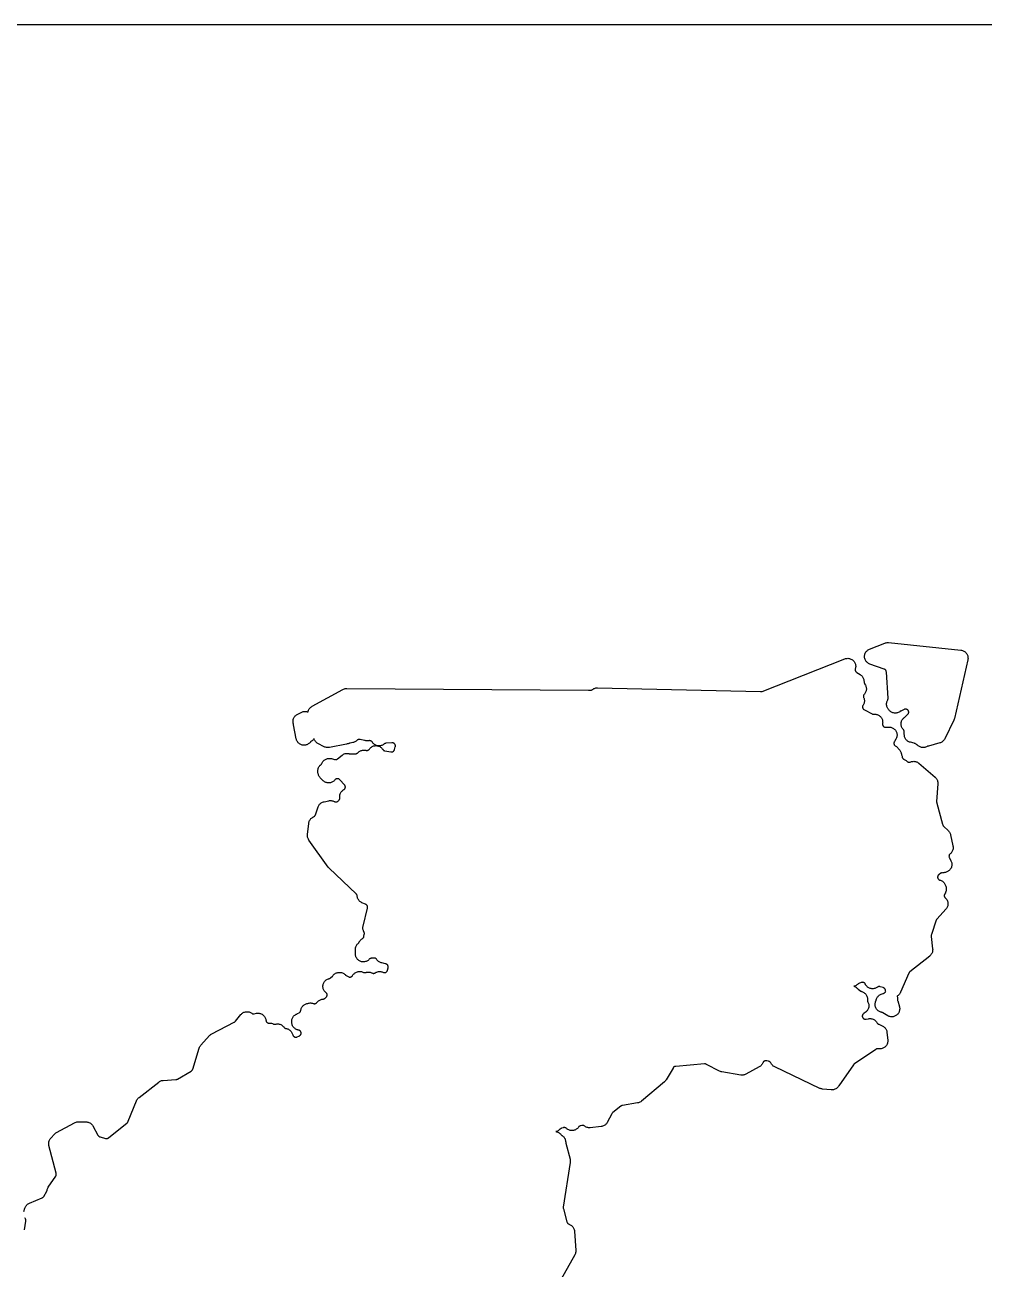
# Model space of a CAD drawing. Header units: metres. Extents: x 0 to 400, y 0 to 202.
# Drawn here: x 137 to 215.1, y 101.1 to 202.5 of the extents above; entities that cross this region are included whole.
import ezdxf

# ---------------------------------------------------------------- set-up
doc = ezdxf.new("R2010")
doc.units = ezdxf.units.M

msp = doc.modelspace()

# ---------------------------------------------------------------- linework, layer by layer
for points in [[(399.985, 202.4526), (0.015, 202.4526)], [(136.89, 105.7906), (136.97, 106.0646), (136.991, 106.1246), (137.018, 106.1836), (137.051, 106.2386), (137.089, 106.2906), (137.132, 106.3386), (137.179, 106.3816), (137.23, 106.4206), (137.286, 106.4536), (137.344, 106.4816), (138.368, 106.9056), (138.402, 106.9216), (138.418, 106.9316), (138.438, 106.9456), (138.456, 106.9616), (138.475, 106.9816), (138.486, 106.9956), (138.506, 107.0276), (138.747, 107.4476), (138.766, 107.4836), (138.774, 107.5026), (138.779, 107.5196), (138.779, 107.5216), (138.794, 107.5856), (138.816, 107.6476), (138.843, 107.7066), (138.876, 107.7626), (139.481, 108.6776), (139.501, 108.7106), (139.511, 108.7326), (139.519, 108.7526), (139.525, 108.7756), (139.529, 108.8006), (139.53, 108.8226), (139.53, 108.8446), (139.527, 108.8706), (139.519, 108.9086), (138.929, 111.1616), (138.916, 111.2246), (138.909, 111.2886), (138.909, 111.3526), (138.915, 111.4176), (138.927, 111.4806), (138.945, 111.5426), (138.97, 111.6016), (139, 111.6586), (139.036, 111.7126), (139.077, 111.7616), (139.382, 112.0966), (139.433, 112.1476), (139.49, 112.1916), (139.552, 112.2296), (141.016, 113.0246), (141.075, 113.0536), (141.137, 113.0756), (141.201, 113.0916), (141.266, 113.1006), (141.332, 113.1036), (141.95, 113.0966), (142.012, 113.0926), (142.074, 113.0836), (142.134, 113.0676), (142.192, 113.0466), (142.249, 113.0196), (142.302, 112.9886), (142.352, 112.9516), (142.398, 112.9096), (142.44, 112.8636), (142.478, 112.8146), (142.51, 112.7616), (142.925, 112.0106), (142.946, 111.9766), (142.962, 111.9556), (142.979, 111.9366), (142.996, 111.9226), (143.016, 111.9076), (143.038, 111.8956), (143.061, 111.8846), (143.101, 111.8706), (143.536, 111.7476), (143.576, 111.7386), (143.602, 111.7346), (143.624, 111.7346), (143.65, 111.7356), (143.672, 111.7386), (143.695, 111.7456), (143.718, 111.7536), (143.738, 111.7636), (143.762, 111.7776), (143.794, 111.8006), (145.295, 113.0186), (145.326, 113.0466), (145.346, 113.0676), (145.362, 113.0896), (145.374, 113.1086), (145.391, 113.1446), (146.071, 114.8196), (146.099, 114.8806), (146.134, 114.9376), (146.174, 114.9916), (146.22, 115.0416), (146.271, 115.0856), (147.869, 116.3396), (147.923, 116.3776), (147.98, 116.4096), (148.04, 116.4356), (148.103, 116.4556), (148.167, 116.4696), (148.233, 116.4766), (149.264, 116.5346), (149.302, 116.5386), (149.326, 116.5436), (149.347, 116.5496), (149.37, 116.5596), (149.406, 116.5786), (150.508, 117.2286), (150.545, 117.2526), (150.565, 117.2696), (150.582, 117.2866), (150.598, 117.3066), (150.613, 117.3306), (150.625, 117.3546), (150.64, 117.3956), (151.177, 119.1096), (151.201, 119.1746), (151.232, 119.2366), (151.27, 119.2956), (151.313, 119.3496), (152.011, 120.1246), (152.053, 120.1656), (152.097, 120.2036), (152.145, 120.2376), (152.196, 120.2666), (154.013, 121.2036), (154.049, 121.2246), (154.068, 121.2386), (154.087, 121.2566), (154.118, 121.2896), (154.563, 121.8326), (154.605, 121.8786), (154.651, 121.9206), (154.701, 121.9586), (154.755, 121.9906), (154.811, 122.0186), (154.87, 122.0396), (154.93, 122.0556), (154.992, 122.0656), (155.054, 122.0696), (155.117, 122.0676), (155.179, 122.0596), (155.24, 122.0456), (155.299, 122.0256), (155.356, 121.9996), (155.411, 121.9686), (155.449, 121.9426), (155.475, 121.9266), (155.495, 121.9156), (155.517, 121.9076), (155.542, 121.9006), (155.566, 121.8966), (155.588, 121.8956), (155.613, 121.8966), (155.655, 121.9016), (155.851, 121.9366), (155.915, 121.9446), (155.98, 121.9466), (156.044, 121.9416), (156.108, 121.9306), (156.17, 121.9136), (156.231, 121.8896), (156.288, 121.8606), (156.343, 121.8256), (156.393, 121.7846), (156.44, 121.7396), (156.481, 121.6906), (156.518, 121.6366), (156.549, 121.5806), (156.574, 121.5206), (156.593, 121.4586), (156.606, 121.3956), (156.615, 121.3366), (156.62, 121.3126), (156.627, 121.2926), (156.638, 121.2696), (156.651, 121.2486), (156.666, 121.2276), (156.681, 121.2106), (156.7, 121.1936), (156.719, 121.1776), (156.736, 121.1676), (156.758, 121.1566), (156.783, 121.1476), (156.807, 121.1406), (156.832, 121.1356), (156.856, 121.1346), (156.908, 121.1356), (156.94, 121.1366), (157.004, 121.1326), (157.068, 121.1226), (157.131, 121.1056), (157.191, 121.0836), (157.234, 121.0646), (157.259, 121.0566), (157.283, 121.0516), (157.309, 121.0486), (157.335, 121.0476), (157.361, 121.0496), (157.398, 121.0566), (157.414, 121.0596), (157.438, 121.0656), (157.501, 121.0726), (157.564, 121.0746), (157.626, 121.0696), (157.689, 121.0586), (157.749, 121.0426), (157.808, 121.0196), (157.864, 120.9916), (157.918, 120.9576), (157.968, 120.9196), (158.014, 120.8766), (158.055, 120.8286), (158.09, 120.7846), (158.105, 120.7696), (158.125, 120.7526), (158.146, 120.7376), (158.164, 120.7276), (158.187, 120.7176), (158.214, 120.7096), (158.24, 120.7036), (158.275, 120.6986), (158.338, 120.6826), (158.399, 120.6606), (158.457, 120.6326), (158.513, 120.5986), (158.564, 120.5596), (158.612, 120.5156), (158.655, 120.4676), (158.693, 120.4146), (158.725, 120.3586), (158.752, 120.2996), (158.773, 120.2376), (158.774, 120.2356), (158.788, 120.1976), (158.805, 120.1596), (158.823, 120.1246), (158.839, 120.0996), (158.855, 120.0796), (158.869, 120.0646), (158.887, 120.0486), (158.907, 120.0346), (158.929, 120.0226), (158.949, 120.0136), (158.972, 120.0056), (159, 119.9996), (159.023, 119.9956), (159.046, 119.9956), (159.069, 119.9966), (159.092, 120.0006), (159.12, 120.0076), (159.158, 120.0216), (159.3, 120.0806), (159.336, 120.0986), (159.359, 120.1126), (159.381, 120.1296), (159.399, 120.1456), (159.415, 120.1626), (159.428, 120.1816), (159.441, 120.2026), (159.451, 120.2246), (159.46, 120.2496), (159.465, 120.2736), (159.469, 120.2996), (159.47, 120.3256), (159.469, 120.3476), (159.465, 120.3726), (159.459, 120.3966), (159.451, 120.4176), (159.439, 120.4416), (159.427, 120.4626), (159.411, 120.4826), (159.395, 120.5006), (159.377, 120.5156), (159.357, 120.5306), (159.334, 120.5436), (159.31, 120.5546), (159.289, 120.5616), (159.237, 120.5736), (159.204, 120.5806), (159.143, 120.5986), (159.085, 120.6226), (159.029, 120.6526), (158.977, 120.6876), (158.928, 120.7276), (158.883, 120.7716), (158.843, 120.8206), (158.808, 120.8736), (158.778, 120.9286), (158.753, 120.9866), (158.734, 121.0476), (158.722, 121.1096), (158.715, 121.1726), (158.711, 121.2436), (158.711, 121.3056), (158.716, 121.3666), (158.727, 121.4276), (158.744, 121.4876), (158.767, 121.5446), (158.795, 121.6006), (158.828, 121.6526), (158.866, 121.7016), (158.909, 121.7466), (158.955, 121.7876), (159.006, 121.8236), (159.059, 121.8546), (159.116, 121.8806), (159.149, 121.8936), (159.185, 121.9126), (159.314, 121.9876), (159.35, 122.0106), (159.367, 122.0236), (159.384, 122.0406), (159.4, 122.0596), (159.414, 122.0796), (159.427, 122.1046), (159.437, 122.1266), (159.444, 122.1486), (159.449, 122.1736), (159.454, 122.2116), (159.469, 122.2726), (159.489, 122.3316), (159.514, 122.3886), (159.545, 122.4436), (159.581, 122.4946), (159.622, 122.5416), (159.667, 122.5846), (159.716, 122.6236), (159.769, 122.6576), (159.825, 122.6856), (159.883, 122.7086), (159.943, 122.7266), (159.996, 122.7386), (160.012, 122.7446), (160.073, 122.7626), (160.136, 122.7756), (160.2, 122.7816), (160.264, 122.7816), (160.328, 122.7756), (160.391, 122.7626), (160.452, 122.7436), (160.493, 122.7286), (160.514, 122.7236), (160.541, 122.7196), (160.561, 122.7196), (160.588, 122.7216), (160.614, 122.7256), (160.637, 122.7316), (160.662, 122.7406), (160.685, 122.7516), (160.702, 122.7626), (160.721, 122.7776), (160.743, 122.7976), (160.759, 122.8166), (160.762, 122.8196), (160.799, 122.8676), (160.84, 122.9106), (160.885, 122.9506), (160.934, 122.9866), (160.986, 123.0166), (161.041, 123.0426), (161.098, 123.0636), (161.156, 123.0786), (161.215, 123.0886), (161.276, 123.0956), (161.299, 123.1006), (161.326, 123.1096), (161.347, 123.1186), (161.367, 123.1306), (161.402, 123.1546), (161.488, 123.2236), (161.518, 123.2486), (161.534, 123.2666), (161.548, 123.2836), (161.562, 123.3056), (161.573, 123.3286), (161.58, 123.3476), (161.588, 123.3746), (161.593, 123.4016), (161.594, 123.4206), (161.594, 123.4436), (161.591, 123.4716), (161.586, 123.4926), (161.579, 123.5166), (161.569, 123.5396), (161.557, 123.5596), (161.543, 123.5806), (161.528, 123.5986), (161.51, 123.6166), (161.491, 123.6316), (161.444, 123.6736), (161.402, 123.7206), (161.364, 123.7706), (161.331, 123.8246), (161.304, 123.8806), (161.282, 123.9396), (161.266, 124.0006), (161.256, 124.0626), (161.252, 124.1256), (161.254, 124.1886), (161.262, 124.2506), (161.277, 124.3116), (161.297, 124.3716), (161.322, 124.4286), (161.354, 124.4826), (161.39, 124.5346), (161.431, 124.5816), (161.477, 124.6256), (161.526, 124.6636), (161.579, 124.6976), (161.635, 124.7256), (161.694, 124.7486), (161.725, 124.7576), (161.754, 124.7656), (161.779, 124.7736), (161.803, 124.7846), (161.826, 124.7966), (161.847, 124.8106), (161.879, 124.8366), (162.02, 124.9676), (162.05, 124.9976), (162.08, 125.0346), (162.124, 125.0836), (162.173, 125.1276), (162.226, 125.1666), (162.283, 125.1996), (162.343, 125.2266), (162.405, 125.2476), (162.47, 125.2626), (162.535, 125.2706), (162.601, 125.2726), (162.667, 125.2666), (162.705, 125.2616), (162.772, 125.2496), (162.838, 125.2296), (162.901, 125.2036), (162.961, 125.1706), (163.018, 125.1316), (163.07, 125.0866), (163.1, 125.0566), (163.117, 125.0436), (163.152, 125.0216), (163.316, 124.9276), (163.351, 124.9086), (163.372, 124.9006), (163.396, 124.8936), (163.418, 124.8896), (163.441, 124.8876), (163.468, 124.8886), (163.495, 124.8906), (163.518, 124.8956), (163.537, 124.9016), (163.56, 124.9116), (163.582, 124.9226), (163.603, 124.9376), (163.623, 124.9536), (163.64, 124.9706), (163.655, 124.9886), (163.667, 125.0056), (163.672, 125.0146), (163.7, 125.0616), (163.739, 125.1136), (163.783, 125.1606), (163.831, 125.2046), (163.884, 125.2426), (163.94, 125.2746), (163.999, 125.3016), (164.061, 125.3226), (164.124, 125.3376), (164.188, 125.3456), (164.253, 125.3476), (164.318, 125.3426), (164.382, 125.3316), (164.444, 125.3136), (164.505, 125.2906), (164.554, 125.2676), (164.578, 125.2596), (164.609, 125.2526), (164.634, 125.2496), (164.655, 125.2496), (164.68, 125.2516), (164.705, 125.2556), (164.734, 125.2636), (164.743, 125.2666), (164.76, 125.2716), (164.801, 125.2826), (164.861, 125.2936), (164.921, 125.2986), (164.982, 125.2986), (165.042, 125.2926), (165.101, 125.2816), (165.159, 125.2646), (165.216, 125.2416), (165.23, 125.2346), (165.283, 125.2096), (165.306, 125.2016), (165.327, 125.1966), (165.353, 125.1926), (165.38, 125.1916), (165.404, 125.1926), (165.426, 125.1966), (165.454, 125.2036), (165.476, 125.2116), (165.496, 125.2216), (165.534, 125.2446), (165.59, 125.2756), (165.648, 125.3006), (165.708, 125.3196), (165.77, 125.3326), (165.833, 125.3396), (165.896, 125.3406), (165.959, 125.3346), (166.022, 125.3236), (166.082, 125.3056), (166.141, 125.2826), (166.175, 125.2666), (166.194, 125.2606), (166.22, 125.2556), (166.248, 125.2516), (166.269, 125.2516), (166.293, 125.2536), (166.323, 125.2586), (166.343, 125.2646), (166.366, 125.2736), (166.391, 125.2866), (166.412, 125.2996), (166.431, 125.3156), (166.448, 125.3316), (166.464, 125.3516), (166.479, 125.3736), (166.49, 125.3946), (166.499, 125.4156), (166.511, 125.4566), (166.558, 125.6446), (166.566, 125.6826), (166.568, 125.7066), (166.568, 125.7316), (166.565, 125.7566), (166.56, 125.7836), (166.552, 125.8066), (166.543, 125.8276), (166.531, 125.8506), (166.515, 125.8736), (166.5, 125.8916), (166.485, 125.9056), (166.462, 125.9236), (166.44, 125.9376), (166.42, 125.9476), (166.395, 125.9576), (166.354, 125.9686), (166.044, 126.0366), (165.985, 126.0526), (165.929, 126.0736), (165.874, 126.0996), (165.823, 126.1306), (165.774, 126.1666), (165.729, 126.2076), (165.688, 126.2516), (165.651, 126.2996), (165.621, 126.3426), (165.604, 126.3626), (165.585, 126.3806), (165.568, 126.3946), (165.547, 126.4076), (165.525, 126.4186), (165.499, 126.4286), (165.475, 126.4356), (165.451, 126.4396), (165.427, 126.4406), (165.385, 126.4396), (165.211, 126.4256), (165.168, 126.4196), (165.146, 126.4146), (165.122, 126.4056), (165.098, 126.3956), (165.078, 126.3836), (165.056, 126.3666), (165.037, 126.3496), (165.024, 126.3366), (164.98, 126.2926), (164.931, 126.2526), (164.88, 126.2186), (164.825, 126.1886), (164.767, 126.1646), (164.707, 126.1466), (164.646, 126.1346), (164.584, 126.1276), (164.522, 126.1266), (164.46, 126.1326), (164.399, 126.1436), (164.339, 126.1606), (164.281, 126.1836), (164.225, 126.2126), (164.173, 126.2456), (164.123, 126.2846), (164.078, 126.3276), (164.037, 126.3746), (164.001, 126.4256), (163.97, 126.4796), (163.945, 126.5356), (163.924, 126.5946), (163.91, 126.6556), (163.902, 126.7176), (163.899, 126.7796), (163.902, 127.1596), (163.905, 127.2216), (163.915, 127.2826), (163.93, 127.3426), (163.951, 127.4016), (163.977, 127.4576), (164.009, 127.5106), (164.045, 127.5606), (164.086, 127.6066), (164.131, 127.6496), (164.146, 127.6616), (164.164, 127.6806), (164.18, 127.6996), (164.193, 127.7196), (164.212, 127.7566), (164.247, 127.8156), (164.288, 127.8696), (164.334, 127.9206), (164.386, 127.9656), (164.442, 128.0046), (164.488, 128.0336), (164.508, 128.0486), (164.524, 128.0646), (164.54, 128.0836), (164.554, 128.1026), (164.566, 128.1226), (164.577, 128.1486), (164.584, 128.1686), (164.592, 128.2076), (164.623, 128.3806), (164.628, 128.4226), (164.629, 128.4486), (164.628, 128.4716), (164.624, 128.4926), (164.617, 128.5176), (164.608, 128.5406), (164.597, 128.5626), (164.595, 128.5656), (164.583, 128.5906), (164.567, 128.6206), (164.544, 128.6786), (164.526, 128.7376), (164.515, 128.7976), (164.509, 128.8596), (164.509, 128.9216), (164.515, 128.9826), (164.526, 129.0436), (164.881, 130.5036), (164.888, 130.5436), (164.891, 130.5706), (164.89, 130.5986), (164.888, 130.6226), (164.883, 130.6446), (164.876, 130.6676), (164.865, 130.6916), (164.852, 130.7156), (164.838, 130.7356), (164.825, 130.7506), (164.805, 130.7696), (164.783, 130.7866), (164.765, 130.7986), (164.728, 130.8176), (164.428, 130.9496), (164.369, 130.9796), (164.314, 131.0146), (164.263, 131.0556), (164.216, 131.1006), (164.174, 131.1506), (164.137, 131.2046), (164.106, 131.2626), (164.08, 131.3226), (164.061, 131.3856), (164.049, 131.4496), (164.043, 131.4906), (164.036, 131.5246), (164.029, 131.5496), (164.018, 131.5766), (164.01, 131.5926), (163.996, 131.6146), (163.98, 131.6346), (163.954, 131.6616), (161.758, 133.7606), (161.716, 133.8046), (161.678, 133.8526), (160.11, 136.0536), (160.074, 136.1106), (160.044, 136.1706), (160.02, 136.2336), (160.003, 136.2986), (159.993, 136.3656), (159.99, 136.4326), (159.994, 136.5006), (160.094, 137.4116), (160.104, 137.4726), (160.119, 137.5316), (160.14, 137.5896), (160.166, 137.6456), (160.198, 137.6986), (160.235, 137.7486), (160.276, 137.7946), (160.321, 137.8366), (160.37, 137.8736), (160.422, 137.9066), (160.478, 137.9336), (160.506, 137.9466), (160.522, 137.9556), (160.541, 137.9696), (160.562, 137.9876), (160.578, 138.0026), (160.591, 138.0196), (160.606, 138.0426), (160.618, 138.0666), (160.633, 138.1026), (160.861, 138.7556), (160.884, 138.8116), (160.912, 138.8656), (160.945, 138.9166), (160.982, 138.9646), (161.024, 139.0086), (161.07, 139.0486), (161.119, 139.0846), (161.172, 139.1156), (161.227, 139.1406), (161.284, 139.1616), (161.343, 139.1766), (161.734, 139.2566), (161.798, 139.2666), (161.862, 139.2696), (161.926, 139.2666), (161.989, 139.2576), (162.052, 139.2416), (162.112, 139.2206), (162.17, 139.1926), (162.199, 139.1776), (162.218, 139.1696), (162.24, 139.1626), (162.268, 139.1576), (162.29, 139.1546), (162.312, 139.1546), (162.337, 139.1566), (162.362, 139.1616), (162.386, 139.1676), (162.407, 139.1766), (162.428, 139.1866), (162.449, 139.2006), (162.482, 139.2256), (162.525, 139.2626), (162.555, 139.2916), (162.574, 139.3136), (162.588, 139.3326), (162.598, 139.3516), (162.609, 139.3766), (162.617, 139.4006), (162.623, 139.4266), (162.626, 139.4526), (162.626, 139.4716), (162.625, 139.4916), (162.622, 139.5196), (162.622, 139.5246), (162.619, 139.5556), (162.619, 139.6196), (162.625, 139.6826), (162.638, 139.7456), (162.656, 139.8066), (162.681, 139.8656), (162.711, 139.9216), (162.747, 139.9746), (162.788, 140.0236), (162.833, 140.0686), (162.882, 140.1086), (162.936, 140.1436), (162.965, 140.1616), (162.983, 140.1746), (163.002, 140.1916), (163.018, 140.2086), (163.032, 140.2266), (163.046, 140.2496), (163.055, 140.2686), (163.065, 140.2956), (163.072, 140.3196), (163.076, 140.3406), (163.077, 140.3646), (163.077, 140.3876), (163.074, 140.4106), (163.069, 140.4356), (163.06, 140.4616), (163.051, 140.4826), (163.04, 140.5016), (163.025, 140.5236), (162.999, 140.5546), (162.622, 140.9596), (162.595, 140.9866), (162.577, 141.0016), (162.553, 141.0166), (162.535, 141.0266), (162.514, 141.0346), (162.486, 141.0426), (162.464, 141.0476), (162.44, 141.0496), (162.416, 141.0496), (162.392, 141.0476), (162.367, 141.0416), (162.343, 141.0346), (162.321, 141.0256), (162.3, 141.0146), (162.281, 141.0016), (162.261, 140.9856), (162.244, 140.9696), (162.223, 140.9436), (162.181, 140.8966), (162.134, 140.8546), (162.084, 140.8176), (162.031, 140.7846), (161.975, 140.7576), (161.916, 140.7356), (161.856, 140.7196), (161.794, 140.7096), (161.731, 140.7056), (161.669, 140.7076), (161.607, 140.7156), (161.546, 140.7296), (161.487, 140.7496), (161.429, 140.7746), (161.375, 140.8056), (161.324, 140.8416), (161.276, 140.8826), (161.064, 141.0826), (161.023, 141.1246), (160.986, 141.1716), (160.953, 141.2206), (160.925, 141.2726), (160.902, 141.3276), (160.884, 141.3846), (160.871, 141.4426), (160.849, 141.5686), (160.841, 141.6336), (160.839, 141.6986), (160.845, 141.7646), (160.856, 141.8286), (160.875, 141.8916), (160.899, 141.9526), (160.93, 142.0106), (160.966, 142.0656), (161.008, 142.1166), (161.055, 142.1626), (161.063, 142.1686), (161.068, 142.1726), (161.102, 142.2036), (161.121, 142.2236), (161.136, 142.2446), (161.148, 142.2636), (161.16, 142.2876), (161.162, 142.2916), (161.188, 142.3496), (161.219, 142.4046), (161.256, 142.4566), (161.297, 142.5046), (161.343, 142.5486), (161.393, 142.5876), (161.447, 142.6216), (161.504, 142.6506), (161.563, 142.6736), (161.625, 142.6896), (161.687, 142.7006), (161.751, 142.7056), (161.814, 142.7036), (161.877, 142.6956), (161.939, 142.6816), (162.194, 142.6116), (162.233, 142.6026), (162.258, 142.5996), (162.28, 142.5986), (162.305, 142.6006), (162.331, 142.6036), (162.351, 142.6096), (162.374, 142.6176), (162.397, 142.6296), (162.416, 142.6406), (162.447, 142.6636), (162.816, 142.9656), (162.869, 143.0046), (162.927, 143.0386), (162.987, 143.0656), (163.051, 143.0876), (163.116, 143.1026), (163.182, 143.1096), (163.248, 143.1116), (163.315, 143.1056), (163.38, 143.0926), (163.402, 143.0866), (163.437, 143.0786), (163.463, 143.0756), (163.503, 143.0736), (163.908, 143.0816), (163.947, 143.0836), (163.972, 143.0886), (163.999, 143.0956), (164.022, 143.1046), (164.045, 143.1166), (164.065, 143.1286), (164.086, 143.1456), (164.107, 143.1656), (164.118, 143.1766), (164.129, 143.1876), (164.151, 143.2106), (164.2, 143.2506), (164.251, 143.2856), (164.306, 143.3156), (164.364, 143.3406), (164.423, 143.3586), (164.485, 143.3726), (164.547, 143.3796), (164.609, 143.3806), (164.672, 143.3756), (164.733, 143.3646), (164.776, 143.3546), (164.805, 143.3506), (164.831, 143.3496), (164.854, 143.3506), (164.875, 143.3546), (164.901, 143.3616), (164.926, 143.3706), (164.947, 143.3806), (164.968, 143.3926), (164.988, 143.4086), (165.008, 143.4266), (165.034, 143.4566), (165.067, 143.4976), (165.11, 143.5456), (165.158, 143.5896), (165.209, 143.6286), (165.265, 143.6626), (165.323, 143.6906), (165.384, 143.7126), (165.447, 143.7286), (165.511, 143.7376), (165.576, 143.7406), (165.64, 143.7366), (165.704, 143.7276), (165.767, 143.7106), (165.828, 143.6886), (165.886, 143.6596), (165.941, 143.6256), (165.992, 143.5866), (166.04, 143.5426), (166.082, 143.4936), (166.12, 143.4406), (166.127, 143.4296), (166.145, 143.4056), (166.16, 143.3886), (166.179, 143.3726), (166.197, 143.3586), (166.218, 143.3466), (166.244, 143.3346), (166.268, 143.3266), (166.307, 143.3176), (166.774, 143.2296), (166.814, 143.2246), (166.838, 143.2236), (166.866, 143.2256), (166.89, 143.2286), (166.912, 143.2346), (166.937, 143.2446), (166.962, 143.2576), (166.984, 143.2706), (167.002, 143.2846), (167.019, 143.3006), (167.033, 143.3176), (167.049, 143.3406), (167.063, 143.3646), (167.071, 143.3846), (167.084, 143.4236), (167.142, 143.6416), (167.151, 143.6816), (167.153, 143.7066), (167.154, 143.7326), (167.151, 143.7576), (167.147, 143.7806), (167.139, 143.8066), (167.13, 143.8286), (167.119, 143.8496), (167.103, 143.8726), (167.089, 143.8906), (167.071, 143.9076), (167.049, 143.9256), (167.028, 143.9396), (167.007, 143.9506), (166.985, 143.9596), (166.959, 143.9666), (166.934, 143.9706), (166.909, 143.9726), (166.868, 143.9726), (166.412, 143.9386), (166.371, 143.9336), (166.341, 143.9266), (166.318, 143.9186), (166.297, 143.9086), (166.272, 143.8946), (166.249, 143.8776), (166.219, 143.8526), (166.167, 143.8176), (166.112, 143.7866), (166.053, 143.7616), (165.993, 143.7426), (165.931, 143.7296), (165.869, 143.7226), (165.806, 143.7216), (165.743, 143.7276), (165.681, 143.7386), (165.62, 143.7556), (165.561, 143.7796), (165.505, 143.8076), (165.452, 143.8416), (165.402, 143.8816), (165.357, 143.9246), (165.316, 143.9726), (165.279, 144.0246), (165.273, 144.0356), (165.256, 144.0566), (165.239, 144.0756), (165.218, 144.0946), (165.2, 144.1076), (165.18, 144.1186), (165.157, 144.1296), (165.135, 144.1366), (165.108, 144.1436), (165.083, 144.1476), (165.061, 144.1476), (165.036, 144.1466), (165.002, 144.1406), (164.959, 144.1316), (164.89, 144.1246), (164.82, 144.1246), (164.75, 144.1326), (164.682, 144.1476), (164.647, 144.1576), (164.276, 144.2426), (164.234, 144.2506), (164.211, 144.2516), (164.187, 144.2516), (164.164, 144.2486), (164.138, 144.2426), (164.114, 144.2346), (164.092, 144.2246), (164.07, 144.2116), (164.05, 144.1986), (164.035, 144.1856), (164.004, 144.1536), (163.958, 144.1146), (163.909, 144.0806), (163.857, 144.0516), (163.802, 144.0266), (163.746, 144.0066), (163.687, 143.9926), (163.469, 143.9496), (163.429, 143.9396), (163.387, 143.9246), (163.364, 143.9146), (163.298, 143.8936), (163.23, 143.8806), (163.158, 143.8696), (161.785, 143.5906), (161.723, 143.5806), (161.66, 143.5776), (161.596, 143.5806), (161.534, 143.5896), (161.473, 143.6046), (161.413, 143.6246), (161.355, 143.6516), (160.843, 143.9196), (160.789, 143.9516), (160.737, 143.9896), (160.69, 144.0316), (160.646, 144.0786), (160.608, 144.1296), (160.575, 144.1836), (160.547, 144.2416), (160.525, 144.3006), (160.524, 144.3046), (160.493, 144.2586), (160.453, 144.2106), (160.409, 144.1666), (160.36, 144.1266), (160.308, 144.0916), (160.307, 144.0916), (160.266, 144.0656), (160.249, 144.0526), (160.228, 144.0326), (160.199, 143.9996), (160.155, 143.9536), (160.107, 143.9126), (160.056, 143.8766), (160.001, 143.8456), (159.943, 143.8206), (159.883, 143.8006), (159.821, 143.7866), (159.759, 143.7796), (159.696, 143.7776), (159.633, 143.7826), (159.57, 143.7926), (159.509, 143.8096), (159.451, 143.8326), (159.394, 143.8606), (159.341, 143.8936), (159.291, 143.9326), (159.245, 143.9756), (159.203, 144.0236), (159.166, 144.0746), (159.135, 144.1296), (159.109, 144.1866), (159.088, 144.2466), (159.074, 144.3076), (158.866, 145.4336), (158.856, 145.4766), (158.847, 145.5016), (158.83, 145.5636), (158.819, 145.6266), (158.814, 145.6916), (158.816, 145.7556), (158.824, 145.8196), (158.838, 145.8816), (158.859, 145.9426), (158.885, 146.0016), (158.917, 146.0576), (158.955, 146.1096), (158.997, 146.1576), (159.044, 146.2016), (159.095, 146.2406), (159.15, 146.2746), (159.472, 146.4516), (159.529, 146.4796), (159.588, 146.5016), (159.65, 146.5176), (159.713, 146.5276), (159.776, 146.5316), (159.839, 146.5296), (159.902, 146.5206), (159.964, 146.5056), (160.024, 146.4856), (160.043, 146.4766), (160.046, 146.4956), (160.06, 146.5576), (160.081, 146.6176), (160.107, 146.6756), (160.139, 146.7316), (160.177, 146.7826), (160.219, 146.8306), (160.266, 146.8746), (160.316, 146.9126), (160.371, 146.9466), (162.875, 148.3236), (162.934, 148.3526), (162.996, 148.3746), (163.061, 148.3916), (163.126, 148.4006), (163.192, 148.4036), (182.896, 148.2496), (182.916, 148.2506), (182.965, 148.2496), (182.978, 148.2496), (183.017, 148.2486), (183.059, 148.2506), (183.085, 148.2536), (183.107, 148.2586), (183.131, 148.2676), (183.155, 148.2786), (183.175, 148.2906), (183.215, 148.3196), (183.266, 148.3536), (183.319, 148.3836), (183.376, 148.4076), (183.434, 148.4256), (183.494, 148.4386), (183.555, 148.4456), (183.616, 148.4476), (196.913, 148.1406), (196.955, 148.1426), (196.982, 148.1456), (197.007, 148.1516), (197.045, 148.1636), (203.771, 150.8086), (203.832, 150.8296), (203.895, 150.8436), (203.959, 150.8516), (204.023, 150.8536), (204.087, 150.8486), (204.151, 150.8376), (204.213, 150.8206), (204.273, 150.7966), (204.33, 150.7676), (204.385, 150.7326), (204.435, 150.6926), (204.481, 150.6476), (204.523, 150.5986), (204.56, 150.5456), (204.591, 150.4896), (204.616, 150.4296), (204.635, 150.3686), (204.648, 150.3056), (204.655, 150.2416), (204.655, 150.1766), (204.649, 150.1126), (204.637, 150.0496), (204.623, 150.0036), (204.616, 149.9746), (204.613, 149.9466), (204.612, 149.9226), (204.613, 149.8976), (204.617, 149.8746), (204.624, 149.8496), (204.633, 149.8256), (204.645, 149.8026), (204.658, 149.7826), (204.672, 149.7636), (204.69, 149.7456), (204.709, 149.7296), (204.743, 149.7056), (205.028, 149.5286), (205.08, 149.4916), (205.129, 149.4506), (205.174, 149.4036), (205.213, 149.3536), (205.248, 149.2996), (205.277, 149.2426), (205.3, 149.1826), (205.317, 149.1206), (205.328, 149.0566), (205.347, 148.9066), (205.353, 148.8686), (205.359, 148.8476), (205.367, 148.8246), (205.385, 148.7886), (205.445, 148.6806), (205.472, 148.6266), (205.494, 148.5686), (205.511, 148.5096), (205.522, 148.4496), (205.527, 148.3886), (205.526, 148.3266), (205.519, 148.2656), (205.507, 148.2056), (205.489, 148.1466), (205.466, 148.0906), (205.437, 148.0356), (205.403, 147.9846), (205.365, 147.9366), (205.34, 147.9086), (205.325, 147.8886), (205.313, 147.8666), (205.302, 147.8436), (205.295, 147.8226), (205.288, 147.7916), (205.285, 147.7666), (205.285, 147.7446), (205.287, 147.7196), (205.291, 147.6946), (205.298, 147.6716), (205.316, 147.6256), (205.336, 147.5686), (205.351, 147.5096), (205.36, 147.4496), (205.363, 147.3896), (205.361, 147.3296), (205.353, 147.2696), (205.339, 147.2106), (205.321, 147.1526), (205.296, 147.0976), (205.267, 147.0446), (205.243, 147.0056), (205.232, 146.9826), (205.222, 146.9556), (205.217, 146.9356), (205.214, 146.9116), (205.213, 146.8876), (205.214, 146.8596), (205.218, 146.8336), (205.224, 146.8116), (205.232, 146.7906), (205.244, 146.7646), (205.258, 146.7416), (205.271, 146.7246), (205.288, 146.7056), (205.307, 146.6896), (205.327, 146.6756), (205.363, 146.6546), (205.987, 146.3326), (206.024, 146.3156), (206.048, 146.3076), (206.074, 146.3016), (206.098, 146.2996), (206.129, 146.2986), (206.162, 146.3016), (206.224, 146.3026), (206.287, 146.2976), (206.348, 146.2866), (206.408, 146.2706), (206.466, 146.2476), (206.522, 146.2206), (206.575, 146.1876), (206.624, 146.1496), (206.67, 146.1066), (206.711, 146.0606), (206.748, 146.0096), (206.779, 145.9566), (206.806, 145.8996), (206.827, 145.8416), (206.842, 145.7806), (206.851, 145.7186), (206.854, 145.6566), (206.851, 145.5946), (206.845, 145.5236), (206.843, 145.4856), (206.844, 145.4616), (206.848, 145.4336), (206.854, 145.4086), (206.861, 145.3896), (206.871, 145.3696), (206.885, 145.3456), (206.901, 145.3236), (206.916, 145.3076), (206.932, 145.2926), (206.953, 145.2766), (206.977, 145.2626), (206.996, 145.2536), (207.019, 145.2446), (207.044, 145.2386), (207.067, 145.2346), (207.091, 145.2336), (207.131, 145.2346), (207.317, 145.2506), (207.381, 145.2536), (207.446, 145.2496), (207.51, 145.2396), (207.572, 145.2226), (207.633, 145.1996), (207.691, 145.1706), (207.746, 145.1366), (207.797, 145.0966), (207.844, 145.0516), (207.886, 145.0026), (207.923, 144.9496), (207.955, 144.8936), (207.98, 144.8336), (208, 144.7726), (208.014, 144.7096), (208.021, 144.6446), (208.021, 144.5796), (208.016, 144.5156), (208.004, 144.4516), (207.985, 144.3896), (207.961, 144.3306), (207.93, 144.2726), (207.812, 144.0766), (207.794, 144.0426), (207.785, 144.0196), (207.778, 143.9966), (207.773, 143.9756), (207.771, 143.9486), (207.77, 143.9236), (207.772, 143.9006), (207.776, 143.8786), (207.784, 143.8526), (207.791, 143.8326), (207.803, 143.8116), (207.818, 143.7866), (207.83, 143.7706), (207.846, 143.7546), (207.865, 143.7376), (207.883, 143.7246), (207.884, 143.7246), (207.933, 143.6936), (207.979, 143.6586), (208.021, 143.6196), (208.022, 143.6186), (208.081, 143.5506), (208.114, 143.5076), (208.13, 143.4896), (208.164, 143.4596), (208.208, 143.4156), (208.248, 143.3686), (208.283, 143.3176), (208.313, 143.2636), (208.338, 143.2066), (208.357, 143.1476), (208.371, 143.0876), (208.374, 143.0696), (208.38, 143.0456), (208.4, 142.9956), (208.42, 142.9376), (208.434, 142.8786), (208.437, 142.8546), (208.439, 142.8436), (208.442, 142.8186), (208.445, 142.8016), (208.452, 142.7776), (208.462, 142.7506), (208.472, 142.7306), (208.485, 142.7076), (208.5, 142.6886), (208.514, 142.6726), (208.533, 142.6566), (208.553, 142.6416), (208.574, 142.6296), (208.601, 142.6166), (208.609, 142.6136), (208.668, 142.5876), (208.725, 142.5556), (208.778, 142.5176), (208.828, 142.4756), (208.855, 142.4496), (208.875, 142.4326), (208.892, 142.4216), (208.912, 142.4116), (208.939, 142.4006), (208.962, 142.3936), (208.983, 142.3896), (209.009, 142.3876), (209.032, 142.3876), (209.057, 142.3906), (209.082, 142.3946), (209.102, 142.4016), (209.14, 142.4166), (209.201, 142.4376), (209.264, 142.4536), (209.328, 142.4616), (209.392, 142.4646), (209.457, 142.4606), (209.521, 142.4506), (209.583, 142.4336), (209.644, 142.4106), (209.702, 142.3816), (209.757, 142.3476), (209.808, 142.3076), (211.126, 141.1726), (211.174, 141.1266), (211.217, 141.0756), (211.255, 141.0206), (211.287, 140.9616), (211.313, 140.9006), (211.332, 140.8366), (211.345, 140.7706), (211.351, 140.7046), (211.35, 140.6376), (211.251, 139.1876), (211.25, 139.1426), (211.253, 139.1126), (211.263, 139.0656), (211.731, 137.3336), (211.745, 137.2906), (211.756, 137.2666), (211.768, 137.2456), (211.785, 137.2226), (211.815, 137.1896), (212.21, 136.7976), (212.252, 136.7516), (212.29, 136.7016), (212.323, 136.6486), (212.35, 136.5916), (212.372, 136.5326), (212.388, 136.4726), (212.58, 135.5686), (212.59, 135.5076), (212.594, 135.4456), (212.592, 135.3836), (212.584, 135.3226), (212.571, 135.2626), (212.552, 135.2036), (212.527, 135.1466), (212.497, 135.0926), (212.462, 135.0416), (212.423, 134.9946), (212.379, 134.9516), (212.357, 134.9316), (212.325, 134.9006), (212.31, 134.8836), (212.297, 134.8646), (212.284, 134.8426), (212.275, 134.8216), (212.266, 134.7976), (212.26, 134.7726), (212.257, 134.7516), (212.257, 134.7306), (212.258, 134.7036), (212.262, 134.6786), (212.268, 134.6566), (212.275, 134.6356), (212.292, 134.5986), (212.416, 134.3656), (212.442, 134.3096), (212.463, 134.2516), (212.478, 134.1926), (212.487, 134.1316), (212.491, 134.0696), (212.489, 134.0086), (212.481, 133.9476), (212.467, 133.8876), (212.448, 133.8296), (212.423, 133.7726), (212.393, 133.7196), (212.358, 133.6686), (212.318, 133.6216), (212.274, 133.5786), (212.226, 133.5396), (212.196, 133.5176), (212.143, 133.4826), (212.086, 133.4526), (212.027, 133.4286), (211.965, 133.4106), (211.902, 133.3986), (211.838, 133.3926), (211.774, 133.3936), (211.758, 133.3946), (211.731, 133.3936), (211.705, 133.3896), (211.682, 133.3846), (211.659, 133.3766), (211.634, 133.3646), (211.598, 133.3436), (211.457, 133.2496), (211.424, 133.2256), (211.406, 133.2086), (211.388, 133.1886), (211.375, 133.1726), (211.362, 133.1506), (211.35, 133.1246), (211.343, 133.1036), (211.337, 133.0786), (211.333, 133.0526), (211.332, 133.0296), (211.333, 133.0026), (211.337, 132.9796), (211.343, 132.9566), (211.352, 132.9326), (211.361, 132.9126), (211.376, 132.8886), (211.392, 132.8676), (211.409, 132.8496), (211.425, 132.8346), (211.443, 132.8226), (211.466, 132.8086), (211.492, 132.7966), (211.523, 132.7866), (211.56, 132.7756), (211.618, 132.7536), (211.674, 132.7256), (211.727, 132.6926), (211.776, 132.6556), (211.821, 132.6126), (211.862, 132.5666), (211.899, 132.5166), (211.93, 132.4626), (211.957, 132.4066), (211.977, 132.3476), (211.992, 132.2876), (211.993, 132.2866), (212.014, 132.2066), (212.026, 132.1466), (212.033, 132.0866), (212.035, 132.0266), (212.031, 131.9656), (212.021, 131.9066), (212.005, 131.8476), (211.985, 131.7906), (211.959, 131.7366), (211.928, 131.6846), (211.906, 131.6526), (211.895, 131.6306), (211.886, 131.6096), (211.879, 131.5836), (211.874, 131.5596), (211.872, 131.5356), (211.872, 131.5106), (211.874, 131.4896), (211.88, 131.4626), (211.887, 131.4376), (211.896, 131.4166), (211.907, 131.3956), (211.92, 131.3756), (211.938, 131.3546), (211.98, 131.3126), (211.994, 131.2986), (212.036, 131.2496), (212.073, 131.1966), (212.105, 131.1406), (212.131, 131.0806), (212.151, 131.0196), (212.165, 130.9556), (212.172, 130.8916), (212.173, 130.8266), (212.167, 130.7626), (212.155, 130.6986), (212.136, 130.6366), (212.112, 130.5766), (212.081, 130.5196), (212.045, 130.4656), (212.004, 130.4156), (211.289, 129.6306), (211.262, 129.5976), (211.249, 129.5776), (211.237, 129.5556), (211.221, 129.5156), (210.824, 128.3496), (210.811, 128.3056), (210.807, 128.2816), (210.806, 128.2546), (210.809, 128.2076), (210.923, 127.1816), (210.927, 127.1156), (210.924, 127.0506), (210.915, 126.9866), (210.9, 126.9226), (210.878, 126.8616), (210.85, 126.8026), (210.816, 126.7466), (210.777, 126.6946), (210.732, 126.6466), (210.683, 126.6036), (209.078, 125.3206), (209.047, 125.2936), (209.032, 125.2776), (209.019, 125.2596), (209.004, 125.2356), (208.986, 125.1986), (208.315, 123.6496), (208.286, 123.5916), (208.253, 123.5376), (208.214, 123.4866), (208.17, 123.4406), (208.122, 123.3976), (208.069, 123.3606), (208.034, 123.3406), (208.043, 123.3186), (208.06, 123.2576), (208.07, 123.1956), (208.075, 123.1326), (208.073, 123.0696), (208.071, 123.0356), (208.072, 123.0116), (208.075, 122.9866), (208.084, 122.9486), (208.217, 122.4786), (208.232, 122.4166), (208.24, 122.3526), (208.242, 122.2886), (208.237, 122.2246), (208.227, 122.1606), (208.209, 122.0986), (208.186, 122.0386), (208.157, 121.9816), (208.123, 121.9276), (208.083, 121.8766), (208.039, 121.8306), (207.99, 121.7886), (207.937, 121.7516), (207.881, 121.7206), (207.822, 121.6946), (207.76, 121.6756), (207.698, 121.6616), (207.634, 121.6546), (207.569, 121.6536), (207.505, 121.6596), (207.442, 121.6716), (207.38, 121.6896), (207.321, 121.7136), (207.264, 121.7436), (206.871, 121.9766), (206.832, 121.9966), (206.809, 122.0066), (206.786, 122.0126), (206.764, 122.0176), (206.703, 122.0326), (206.643, 122.0526), (206.586, 122.0796), (206.532, 122.1106), (206.481, 122.1476), (206.434, 122.1896), (206.391, 122.2356), (206.353, 122.2856), (206.32, 122.3386), (206.292, 122.3956), (206.269, 122.4536), (206.253, 122.5146), (206.243, 122.5766), (206.238, 122.6396), (206.24, 122.7026), (206.248, 122.7646), (206.261, 122.8266), (206.281, 122.8856), (206.305, 122.9406), (206.306, 122.9436), (206.311, 122.9576), (206.318, 122.9836), (206.318, 122.9856), (206.331, 123.0466), (206.35, 123.1066), (206.375, 123.1636), (206.406, 123.2186), (206.441, 123.2706), (206.481, 123.3186), (206.526, 123.3626), (206.575, 123.4026), (206.628, 123.4366), (206.683, 123.4656), (206.741, 123.4896), (206.895, 123.5436), (206.934, 123.5596), (206.957, 123.5716), (206.974, 123.5836), (207.015, 123.6166), (207.016, 123.6176), (207.066, 123.6546), (207.112, 123.6826), (207.094, 123.7376), (207.081, 123.7996), (207.074, 123.8386), (207.067, 123.8636), (207.058, 123.8896), (207.05, 123.9056), (207.036, 123.9286), (207.019, 123.9506), (207.005, 123.9656), (206.986, 123.9826), (206.968, 123.9966), (206.948, 124.0086), (206.922, 124.0206), (206.885, 124.0336), (206.662, 124.1026), (206.622, 124.1126), (206.598, 124.1156), (206.574, 124.1166), (206.546, 124.1156), (206.522, 124.1116), (206.5, 124.1056), (206.474, 124.0966), (206.452, 124.0856), (206.434, 124.0746), (206.43, 124.0716), (206.379, 124.0356), (206.325, 124.0056), (206.268, 123.9796), (206.21, 123.9606), (206.149, 123.9466), (206.088, 123.9376), (206.026, 123.9356), (205.964, 123.9396), (205.903, 123.9486), (205.843, 123.9636), (205.785, 123.9846), (205.729, 124.0116), (205.675, 124.0436), (205.625, 124.0796), (205.579, 124.1206), (205.537, 124.1666), (205.5, 124.2156), (205.467, 124.2686), (205.455, 124.2926), (205.45, 124.3026), (205.439, 124.3236), (205.429, 124.3416), (205.415, 124.3626), (205.396, 124.3846), (205.381, 124.3996), (205.362, 124.4146), (205.339, 124.4296), (205.316, 124.4416), (205.294, 124.4496), (205.272, 124.4566), (205.244, 124.4606), (205.219, 124.4626), (205.197, 124.4616), (205.168, 124.4586), (205.142, 124.4526), (205.105, 124.4396), (204.91, 124.3616), (204.875, 124.3456), (204.854, 124.3336), (204.832, 124.3176), (204.796, 124.2866), (204.746, 124.2476), (204.692, 124.2136), (204.635, 124.1846), (204.576, 124.1616), (204.514, 124.1456), (204.503, 124.1436), (204.508, 124.1426), (204.568, 124.1206), (204.626, 124.0936), (204.681, 124.0596), (204.732, 124.0216), (204.779, 123.9786), (204.822, 123.9346), (204.852, 123.9096), (205.061, 123.7516), (205.095, 123.7296), (205.119, 123.7166), (205.14, 123.7076), (205.158, 123.7016), (205.219, 123.6806), (205.277, 123.6526), (205.332, 123.6196), (205.384, 123.5806), (205.431, 123.5376), (205.474, 123.4896), (205.512, 123.4376), (205.545, 123.3826), (205.572, 123.3236), (205.593, 123.2626), (205.608, 123.2006), (205.617, 123.1366), (205.619, 123.0726), (205.615, 123.0076), (205.614, 123.0026), (205.614, 122.9756), (205.615, 122.9506), (205.62, 122.9286), (205.627, 122.9046), (205.636, 122.8796), (205.654, 122.8456), (205.679, 122.7896), (205.7, 122.7316), (205.714, 122.6716), (205.723, 122.6106), (205.726, 122.5486), (205.723, 122.4866), (205.714, 122.4256), (205.7, 122.3656), (205.679, 122.3076), (205.654, 122.2516), (205.623, 122.1976), (205.587, 122.1476), (205.547, 122.1006), (205.502, 122.0586), (205.453, 122.0206), (205.315, 121.9226), (205.284, 121.8976), (205.265, 121.8796), (205.247, 121.8586), (205.233, 121.8386), (205.222, 121.8196), (205.213, 121.7996), (205.205, 121.7766), (205.199, 121.7486), (205.195, 121.7256), (205.195, 121.7016), (205.196, 121.6786), (205.2, 121.6556), (205.206, 121.6316), (205.215, 121.6066), (205.225, 121.5856), (205.237, 121.5656), (205.252, 121.5456), (205.269, 121.5276), (205.286, 121.5116), (205.306, 121.4966), (205.328, 121.4836), (205.346, 121.4746), (205.369, 121.4666), (205.397, 121.4596), (205.42, 121.4556), (205.443, 121.4546), (205.467, 121.4546), (205.506, 121.4606), (205.704, 121.4966), (205.765, 121.5056), (205.827, 121.5076), (205.888, 121.5046), (205.949, 121.4946), (206.009, 121.4796), (206.067, 121.4586), (206.123, 121.4326), (206.176, 121.4016), (206.226, 121.3656), (206.272, 121.3246), (206.315, 121.2796), (206.352, 121.2306), (206.385, 121.1786), (206.406, 121.1406), (206.419, 121.1236), (206.437, 121.1026), (206.457, 121.0846), (206.475, 121.0706), (206.495, 121.0576), (206.532, 121.0396), (206.818, 120.9166), (206.874, 120.8886), (206.928, 120.8556), (206.979, 120.8176), (207.025, 120.7736), (207.067, 120.7266), (207.104, 120.6756), (207.136, 120.6206), (207.162, 120.5636), (207.183, 120.5036), (207.198, 120.4426), (207.206, 120.3796), (207.263, 119.7456), (207.266, 119.6816), (207.262, 119.6186), (207.252, 119.5556), (207.236, 119.4936), (207.214, 119.4336), (207.186, 119.3766), (207.153, 119.3226), (207.115, 119.2716), (207.071, 119.2246), (207.024, 119.1826), (206.972, 119.1446), (206.917, 119.1126), (206.859, 119.0866), (206.799, 119.0656), (206.737, 119.0506), (206.674, 119.0416), (206.61, 119.0396), (206.546, 119.0436), (206.492, 119.0496), (206.453, 119.0516), (206.429, 119.0506), (206.403, 119.0466), (206.376, 119.0406), (206.356, 119.0336), (206.333, 119.0226), (206.296, 118.9996), (204.56, 117.8346), (204.53, 117.8126), (204.511, 117.7956), (204.495, 117.7776), (204.472, 117.7486), (203.285, 116.0376), (203.259, 115.9966), (203.222, 115.9436), (203.179, 115.8946), (203.132, 115.8496), (203.08, 115.8106), (203.025, 115.7766), (202.967, 115.7476), (202.906, 115.7256), (202.843, 115.7086), (202.779, 115.6986), (202.714, 115.6956), (202.649, 115.6986), (201.96, 115.7656), (201.905, 115.7736), (201.85, 115.7856), (201.797, 115.8036), (201.746, 115.8246), (198.061, 117.5686), (198.001, 117.6016), (197.945, 117.6396), (197.893, 117.6836), (197.846, 117.7326), (197.805, 117.7866), (197.769, 117.8446), (197.747, 117.8916), (197.734, 117.9146), (197.72, 117.9346), (197.701, 117.9566), (197.685, 117.9726), (197.667, 117.9876), (197.646, 118.0006), (197.625, 118.0116), (197.601, 118.0206), (197.56, 118.0326), (197.407, 118.0696), (197.368, 118.0766), (197.343, 118.0786), (197.317, 118.0776), (197.292, 118.0756), (197.269, 118.0706), (197.247, 118.0636), (197.221, 118.0516), (197.198, 118.0396), (197.181, 118.0286), (197.162, 118.0116), (197.144, 117.9936), (197.129, 117.9756), (197.116, 117.9546), (197.104, 117.9326), (197.091, 117.8996), (197.065, 117.8406), (197.032, 117.7856), (196.995, 117.7336), (196.952, 117.6856), (196.905, 117.6416), (196.853, 117.6026), (196.798, 117.5696), (195.714, 116.9806), (195.659, 116.9536), (195.602, 116.9326), (195.543, 116.9166), (195.482, 116.9066), (195.421, 116.9016), (195.36, 116.9036), (195.299, 116.9106), (193.763, 117.1646), (193.698, 117.1786), (193.634, 117.1996), (193.572, 117.2276), (192.497, 117.7806), (192.461, 117.7976), (192.441, 117.8046), (192.421, 117.8096), (192.395, 117.8136), (192.37, 117.8146), (192.333, 117.8136), (189.992, 117.6176), (189.955, 117.6136), (189.932, 117.6076), (189.907, 117.5996), (189.884, 117.5896), (189.864, 117.5776), (189.845, 117.5646), (189.825, 117.5476), (189.809, 117.5316), (189.794, 117.5126), (189.772, 117.4796), (189.209, 116.5206), (189.168, 116.4596), (189.121, 116.4036), (189.067, 116.3526), (187.193, 114.7756), (187.138, 114.7336), (187.078, 114.6986), (187.015, 114.6696), (186.949, 114.6466), (186.881, 114.6326), (185.666, 114.4326), (185.625, 114.4236), (185.602, 114.4166), (185.577, 114.4056), (185.555, 114.3936), (185.523, 114.3706), (184.881, 113.8656), (184.852, 113.8396), (184.834, 113.8196), (184.817, 113.7976), (184.795, 113.7616), (184.418, 113.0526), (184.386, 112.9986), (184.348, 112.9476), (184.306, 112.9006), (184.259, 112.8576), (184.208, 112.8206), (184.154, 112.7876), (184.097, 112.7596), (184.037, 112.7386), (183.976, 112.7226), (183.913, 112.7136), (183.032, 112.6216), (182.966, 112.6176), (182.899, 112.6206), (182.833, 112.6316), (182.769, 112.6476), (182.707, 112.6716), (182.647, 112.7006), (182.591, 112.7366), (182.578, 112.7466), (182.542, 112.7716), (182.521, 112.7826), (182.502, 112.7906), (182.479, 112.7986), (182.451, 112.8046), (182.429, 112.8066), (182.406, 112.8066), (182.377, 112.8036), (182.337, 112.7966), (182.235, 112.7716), (182.197, 112.7606), (182.173, 112.7506), (182.15, 112.7386), (182.129, 112.7246), (182.112, 112.7116), (182.095, 112.6946), (182.08, 112.6776), (182.073, 112.6666), (182.034, 112.6156), (181.991, 112.5676), (181.942, 112.5246), (181.89, 112.4866), (181.834, 112.4546), (181.776, 112.4276), (181.715, 112.4066), (181.652, 112.3916), (181.588, 112.3836), (181.523, 112.3816), (181.459, 112.3866), (181.395, 112.3976), (181.333, 112.4146), (181.273, 112.4376), (181.215, 112.4666), (181.161, 112.5016), (181.11, 112.5416), (181.07, 112.5766), (181.05, 112.5906), (181.029, 112.6026), (181.005, 112.6136), (180.982, 112.6216), (180.96, 112.6266), (180.933, 112.6306), (180.909, 112.6316), (180.885, 112.6306), (180.861, 112.6266), (180.825, 112.6176), (180.692, 112.5766), (180.652, 112.5616), (180.629, 112.5506), (180.61, 112.5396), (180.593, 112.5266), (180.573, 112.5086), (180.555, 112.4886), (180.51, 112.4446), (180.461, 112.4056), (180.409, 112.3706), (180.353, 112.3416), (180.295, 112.3176), (180.236, 112.3006), (180.27, 112.2946), (180.331, 112.2776), (180.39, 112.2556), (180.446, 112.2276), (180.499, 112.1946), (180.549, 112.1566), (180.595, 112.1136), (180.628, 112.0766), (180.637, 112.0666), (180.639, 112.0636), (180.645, 112.0566), (180.664, 112.0356), (180.682, 112.0196), (180.705, 112.0016), (180.723, 111.9896), (180.776, 111.9526), (180.825, 111.9116), (180.87, 111.8646), (180.91, 111.8136), (180.945, 111.7596), (180.974, 111.7016), (180.997, 111.6416), (181.014, 111.5796), (181.025, 111.5156), (181.029, 111.4516), (181.029, 111.4226), (181.032, 111.3976), (181.04, 111.3606), (181.385, 110.0506), (181.398, 109.9846), (181.405, 109.9186), (181.405, 109.8516), (181.398, 109.7856), (180.829, 106.1466), (180.824, 106.1016), (180.824, 106.0786), (180.827, 106.0526), (180.837, 106.0076), (181.128, 104.9486), (181.141, 104.9096), (181.151, 104.8866), (181.164, 104.8636), (181.181, 104.8406), (181.197, 104.8216), (181.213, 104.8076), (181.234, 104.7916), (181.26, 104.7766), (181.3, 104.7576), (181.341, 104.7406), (181.4, 104.7136), (181.456, 104.6796), (181.508, 104.6406), (181.557, 104.5966), (181.6, 104.5476), (181.638, 104.4946), (181.671, 104.4386), (181.698, 104.3786), (181.719, 104.3166), (181.733, 104.2536), (181.741, 104.1886), (181.855, 102.6226), (181.857, 102.5586), (181.852, 102.4956), (181.841, 102.4326), (181.824, 102.3716), (181.801, 102.3126), (181.772, 102.2556), (180.404, 99.8476)], [(136.94, 104.3006), (137.05, 105.0036), (137.054, 105.0426), (137.054, 105.0646), (137.051, 105.0936), (137.047, 105.1176), (137.039, 105.1416), (137.03, 105.1636), (137.017, 105.1856), (136.996, 105.2176), (136.989, 105.2266), (136.953, 105.2816)]]:
    msp.add_lwpolyline(points)
msp.add_lwpolyline([(207.2, 146.9336), (207.184, 146.9946), (207.174, 147.0576), (207.17, 147.1206), (207.173, 147.1836), (207.181, 147.2466), (207.196, 147.3086), (207.217, 147.3686), (207.243, 147.4256), (207.267, 147.4706), (207.276, 147.4946), (207.283, 147.5186), (207.288, 147.5416), (207.29, 147.5666), (207.289, 147.6096), (207.153, 149.7366), (207.149, 149.7776), (207.143, 149.8046), (207.137, 149.8256), (207.128, 149.8456), (207.116, 149.8676), (207.101, 149.8896), (207.083, 149.9106), (207.07, 149.9236), (207.05, 149.9396), (207.028, 149.9536), (207.006, 149.9656), (206.969, 149.9806), (205.81, 150.3876), (205.752, 150.4106), (205.696, 150.4406), (205.644, 150.4746), (205.595, 150.5136), (205.55, 150.5586), (205.509, 150.6066), (205.474, 150.6586), (205.443, 150.7136), (205.418, 150.7706), (205.399, 150.8306), (205.386, 150.8926), (205.378, 150.9546), (205.377, 151.0176), (205.382, 151.0806), (205.393, 151.1426), (205.41, 151.2036), (205.433, 151.2616), (205.461, 151.3186), (205.495, 151.3716), (205.534, 151.4206), (205.577, 151.4666), (205.624, 151.5076), (205.676, 151.5446), (205.73, 151.5756), (205.788, 151.6016), (207.031, 152.0906), (207.089, 152.1106), (207.15, 152.1246), (207.211, 152.1336), (207.273, 152.1356), (207.335, 152.1326), (213.225, 151.5206), (213.289, 151.5106), (213.351, 151.4946), (213.411, 151.4716), (213.469, 151.4436), (213.524, 151.4106), (213.576, 151.3716), (213.623, 151.3276), (213.665, 151.2786), (213.703, 151.2266), (213.735, 151.1706), (213.761, 151.1116), (213.782, 151.0506), (213.796, 150.9876), (213.804, 150.9246), (213.806, 150.8596), (213.801, 150.7956), (213.79, 150.7316), (212.707, 145.9636), (212.686, 145.8916), (212.656, 145.8216), (211.909, 144.3026), (211.88, 144.2496), (211.846, 144.1996), (211.807, 144.1526), (211.764, 144.1096), (211.718, 144.0706), (211.667, 144.0366), (211.614, 144.0076), (211.559, 143.9826), (211.501, 143.9636), (210.576, 143.7076), (210.54, 143.6966), (210.518, 143.6866), (210.474, 143.6616), (210.415, 143.6326), (210.353, 143.6096), (210.29, 143.5936), (210.225, 143.5826), (210.159, 143.5796), (210.093, 143.5826), (210.028, 143.5926), (209.964, 143.6096), (209.902, 143.6326), (209.843, 143.6616), (209.787, 143.6966), (209.735, 143.7366), (209.701, 143.7696), (209.684, 143.7836), (209.661, 143.7986), (209.633, 143.8146), (209.625, 143.8186), (209.607, 143.8286), (209.572, 143.8486), (209.521, 143.8836), (209.518, 143.8866), (209.491, 143.9046), (209.472, 143.9146), (209.445, 143.9256), (209.406, 143.9376), (209.109, 144.0116), (209.049, 144.0296), (208.992, 144.0526), (208.937, 144.0816), (208.885, 144.1156), (208.837, 144.1546), (208.792, 144.1976), (208.752, 144.2446), (208.717, 144.2956), (208.686, 144.3496), (208.661, 144.4056), (208.641, 144.4646), (208.627, 144.5246), (208.619, 144.5866), (208.617, 144.6486), (208.618, 144.7166), (208.612, 144.8706), (208.609, 144.9096), (208.605, 144.9316), (208.598, 144.9556), (208.588, 144.9796), (208.578, 144.9996), (208.567, 145.0176), (208.551, 145.0376), (208.529, 145.0606), (208.488, 145.1076), (208.452, 145.1586), (208.421, 145.2126), (208.395, 145.2696), (208.375, 145.3296), (208.361, 145.3906), (208.352, 145.4526), (208.35, 145.5146), (208.354, 145.5776), (208.364, 145.6396), (208.379, 145.6996), (208.401, 145.7586), (208.428, 145.8156), (208.46, 145.8686), (208.497, 145.9186), (208.539, 145.9656), (208.586, 146.0076), (208.631, 146.0446), (208.884, 146.2736), (208.912, 146.3006), (208.926, 146.3196), (208.941, 146.3416), (208.951, 146.3596), (208.96, 146.3826), (208.969, 146.4096), (208.973, 146.4336), (208.976, 146.4596), (208.976, 146.4816), (208.973, 146.5076), (208.969, 146.5316), (208.962, 146.5536), (208.952, 146.5776), (208.939, 146.6006), (208.927, 146.6196), (208.912, 146.6376), (208.894, 146.6556), (208.873, 146.6716), (208.852, 146.6856), (208.833, 146.6966), (208.808, 146.7066), (208.783, 146.7146), (208.762, 146.7186), (208.737, 146.7206), (208.71, 146.7206), (208.689, 146.7186), (208.664, 146.7136), (208.637, 146.7046), (208.6, 146.6896), (208.327, 146.5586), (208.29, 146.5386), (208.24, 146.5046), (208.185, 146.4716), (208.127, 146.4436), (208.067, 146.4216), (208.004, 146.4056), (207.94, 146.3956), (207.876, 146.3926), (207.812, 146.3956), (207.748, 146.4056), (207.685, 146.4216), (207.625, 146.4436), (207.567, 146.4716), (207.512, 146.5046), (207.46, 146.5436), (207.413, 146.5876), (207.37, 146.6356), (207.332, 146.6876), (207.292, 146.7486), (207.282, 146.7626), (207.249, 146.8166), (207.221, 146.8736), (207.2, 146.9336)], close=True)

doc.saveas('drawing.dxf')
